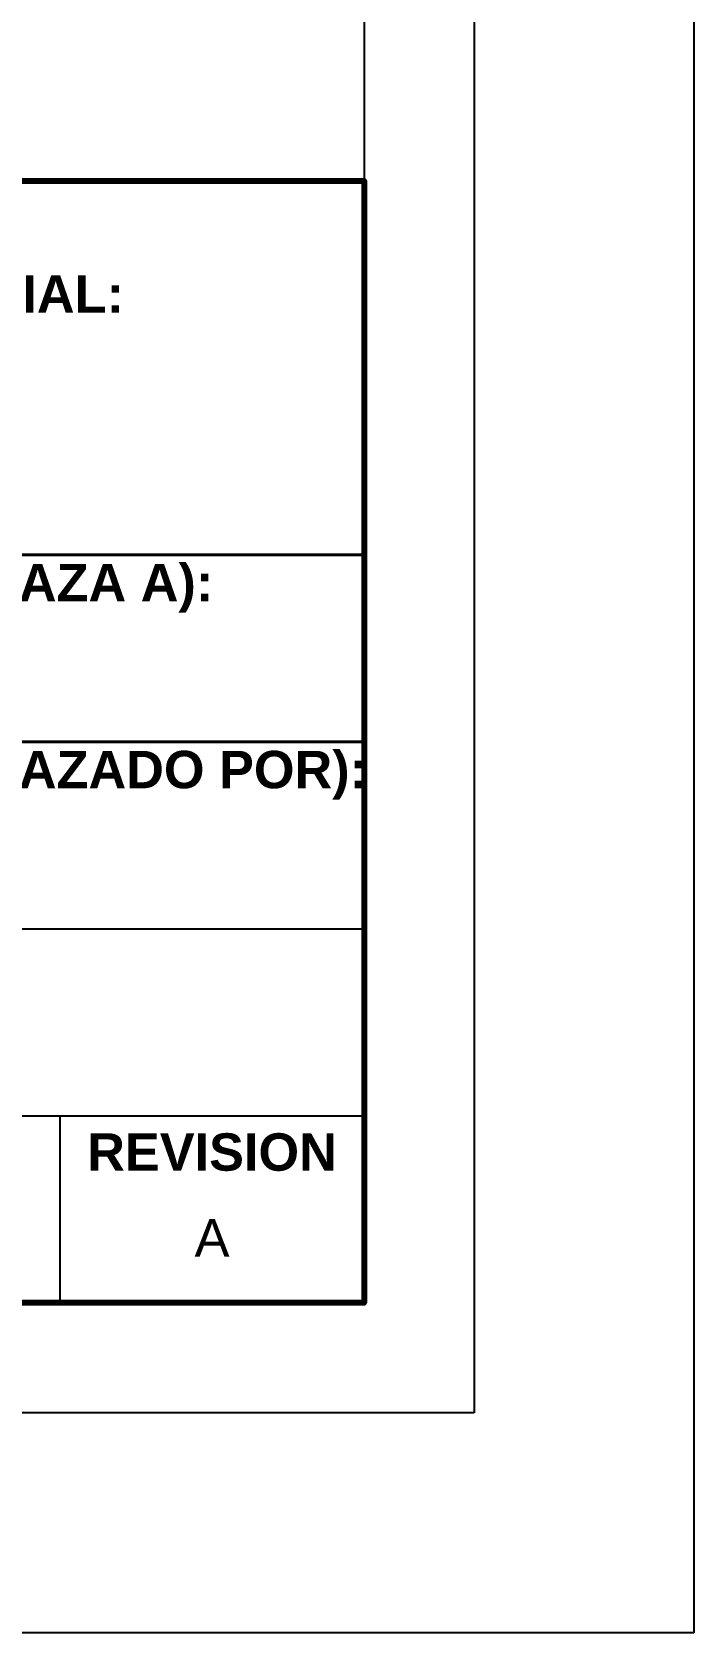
# Model space of a CAD drawing. Header units: millimetres. Extents: x 0 to 869, y 0 to 594.
# Drawn here: x 810.9 to 841, y 0 to 72.8 of the extents above; entities that cross this region are included whole.
import ezdxf
from ezdxf.enums import TextEntityAlignment as Align

# ---------------------------------------------------------------- set-up
doc = ezdxf.new("R2010")
doc.units = ezdxf.units.MM
doc.layers.add('291-A-LAMINA', color=8, linetype='Continuous')
doc.layers.add('291-E-TEXTOS', color=7, linetype='Continuous')
doc.styles.add('ARIAL', font='arial.ttf')
doc.styles.add('ARIAL_BOLD', font='arialbd.ttf')

msp = doc.modelspace()

# ---------------------------------------------------------------- linework, layer by layer
at = {"layer": '291-A-LAMINA'}
for p, q in [((771.035, 32), (826, 32)), ((771.035, 23.5), (826, 23.5)), ((812.17, 23.5), (812.17, 15))]:
    msp.add_line(p, q, dxfattribs=at)
for points in [[(0, 594), (841, 594), (841, 0), (0, 0)], [(25, 584), (831, 584), (831, 10), (25, 10)], [(30, 579), (826, 579), (826, 15), (30, 15)]]:
    msp.add_lwpolyline(points, close=True, dxfattribs=at)
at = {"layer": '291-E-TEXTOS', "color": 7, "lineweight": 40}
for p, q in [((651, 49), (826, 49)), ((771.035, 40.5), (826, 40.5))]:
    msp.add_line(p, q, dxfattribs=at)
at = {"layer": '291-E-TEXTOS', "color": 7, "lineweight": 80}
msp.add_lwpolyline([(651, 66), (826, 66), (826, 15), (651, 15)], close=True, dxfattribs=at)

# ---------------------------------------------------------------- texts
at = {"layer": '291-E-TEXTOS', "color": 7, "style": 'ARIAL_BOLD'}
for s, p in [('RAZÓN SOCIAL:', (796.213, 59.5)), ('CODIGO DEL CLIENTE (REEMPLAZA A):', (773.099, 46.383)), ('CODIGO DEL CLIENTE (REEMPLAZADO POR):', (773.099, 37.883))]:
    msp.add_text(s, height=1.7, dxfattribs=at).set_placement(p, align=Align.BOTTOM_LEFT)
at = {"layer": '291-E-TEXTOS', "color": 7}
for s, style, p in [('REVISION', 'ARIAL_BOLD', (819.085, 20.5)), ('A', 'ARIAL', (819.085, 16.6))]:
    msp.add_text(s, height=1.7, dxfattribs=dict(at, style=style)).set_placement(p, align=Align.BOTTOM_CENTER)

doc.saveas('drawing.dxf')
